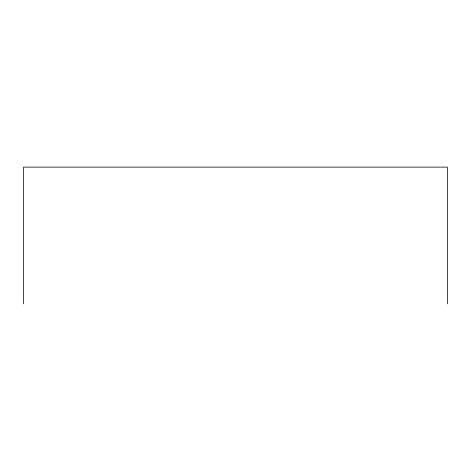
<?xml version="1.0" encoding="UTF-8"?>
<svg xmlns="http://www.w3.org/2000/svg" width="471" height="471" viewBox="0 0 471 471"><rect width="100%" height="100%" fill="white"/><g stroke="black" fill="none" stroke-linecap="round" stroke-linejoin="round"><path stroke-width="0.71" d="M447.45 303.883L447.45 167.117L23.55 167.117L23.55 303.883"/></g></svg>
